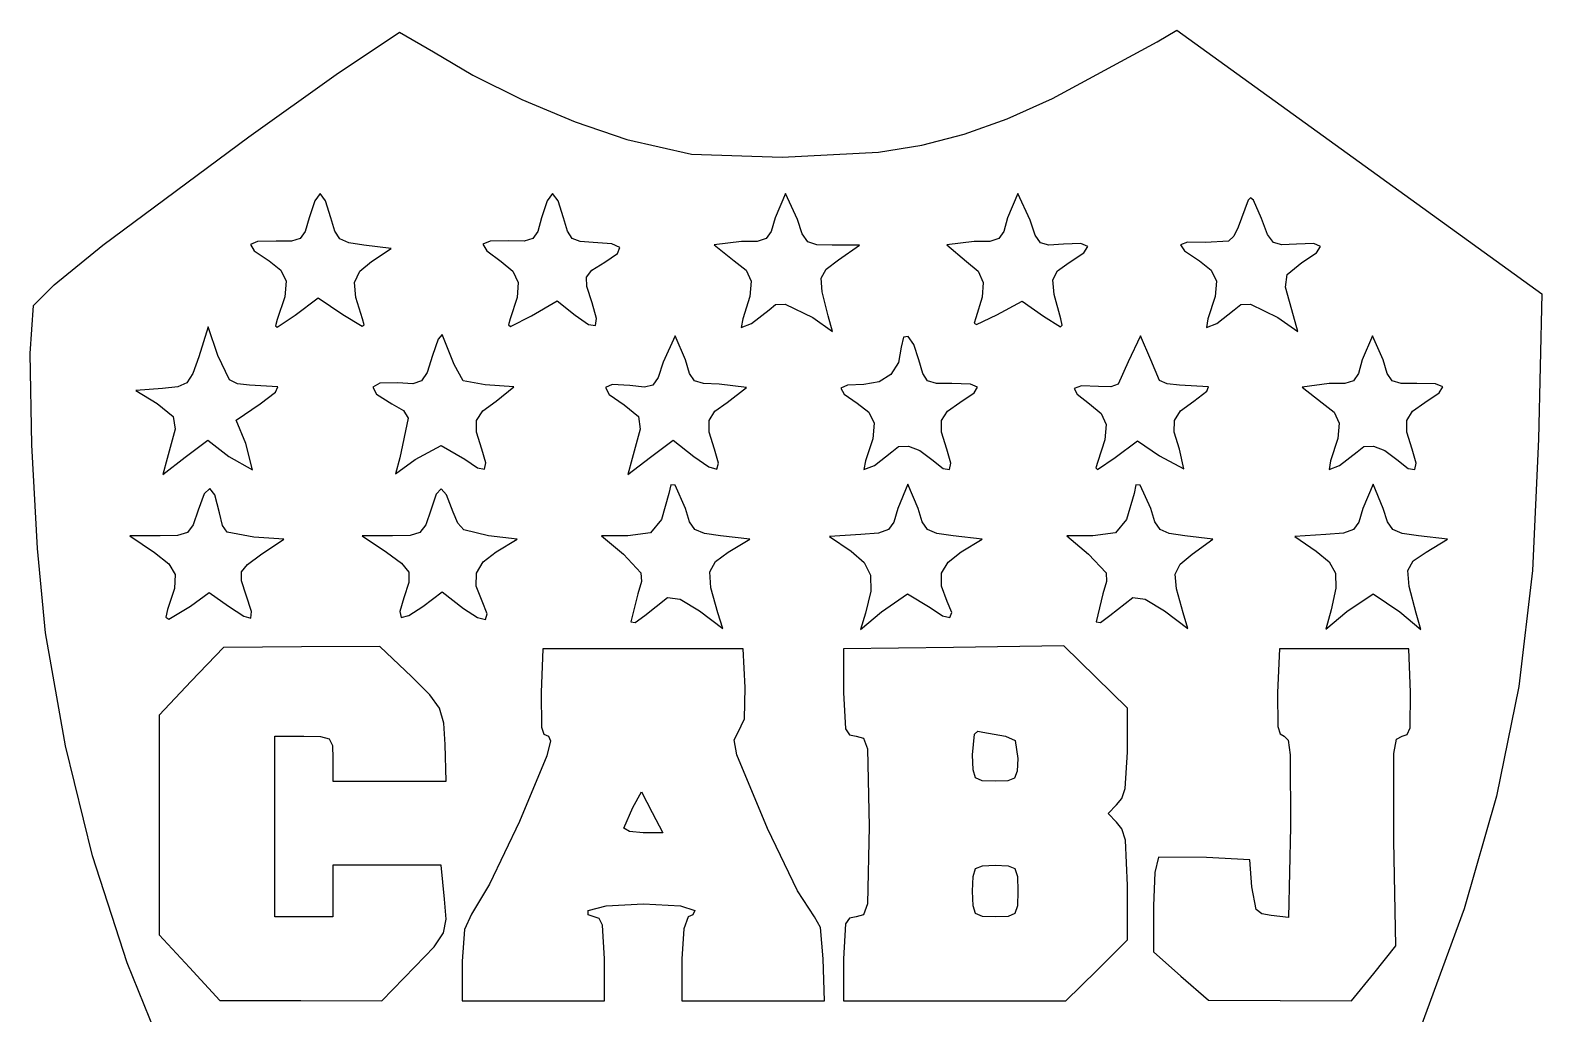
# Model space of a CAD drawing. Extents: x 3.3 to 66.5, y 3.9 to 76.8.
# Drawn here: x 3.3 to 66.5, y 35.7 to 76.8 of the extents above; entities that cross this region are included whole.
import ezdxf

# ---------------------------------------------------------------- set-up
doc = ezdxf.new("R2010")
doc.units = 0

msp = doc.modelspace()

# ---------------------------------------------------------------- linework, layer by layer
at = {"layer": 'Image'}
for p, q in [((16.075796, 74.977486), (18.729235, 76.740401)), ((18.729235, 76.740401), (20.14715, 75.918532)), ((50.409213, 76.337768), (51.234447, 76.824598)), ((51.234447, 76.824598), (58.866455, 71.310698)), ((20.14715, 75.918532), (21.7877, 74.937007)), ((46.041909, 73.960029), (50.409213, 76.337768)), ((12.429771, 72.356262), (16.075796, 74.977486)), ((21.7877, 74.937007), (23.845547, 73.924632)), ((23.845547, 73.924632), (26.076706, 72.992048)), ((44.142481, 73.117096), (46.041909, 73.960029)), ((26.076706, 72.992048), (28.237197, 72.249893)), ((42.34036, 72.476425), (44.142481, 73.117096)), ((6.322832, 67.833523), (12.429771, 72.356262)), ((28.237197, 72.249893), (30.940961, 71.64352)), ((40.566413, 72.016743), (42.34036, 72.476425)), ((30.940961, 71.64352), (34.722296, 71.510918)), ((34.722296, 71.510918), (38.751508, 71.71678)), ((38.751508, 71.71678), (40.566413, 72.016743)), ((58.866455, 71.310698), (66.498466, 65.796799)), ((15.177434, 69.687435), (14.941321, 68.971794)), ((15.402107, 69.985091), (15.177434, 69.687435)), ((15.625024, 69.687435), (15.402107, 69.985091)), ((15.856915, 68.971794), (15.625024, 69.687435)), ((24.904573, 69.687435), (24.667237, 68.971794)), ((25.129754, 69.985091), (24.904573, 69.687435)), ((25.353434, 69.687435), (25.129754, 69.985091)), ((25.587159, 68.971794), (25.353434, 69.687435)), ((34.862287, 69.985091), (34.430183, 68.971794)), ((35.365902, 68.904241), (34.862287, 69.985091)), ((44.589932, 69.985091), (44.159831, 68.971794)), ((45.101514, 68.877654), (44.589932, 69.985091)), ((54.217065, 69.714879), (53.79428, 68.585686)), ((54.311549, 69.812638), (54.217065, 69.714879)), ((54.438894, 69.71448), (54.311549, 69.812638)), ((54.780466, 68.946368), (54.438894, 69.71448)), ((14.941321, 68.971794), (14.78058, 68.40056)), ((16.016812, 68.413119), (15.856915, 68.971794)), ((24.667237, 68.971794), (24.505665, 68.399911)), ((25.744856, 68.416689), (25.587159, 68.971794)), ((34.430183, 68.971794), (34.26447, 68.401521)), ((44.159831, 68.971794), (43.995212, 68.401421)), ((55.030359, 68.281787), (54.780466, 68.946368)), ((14.78058, 68.40056), (14.575148, 68.10292)), ((16.232408, 68.091851), (16.016812, 68.413119)), ((24.505665, 68.399911), (24.300472, 68.103611)), ((25.943513, 68.109957), (25.744856, 68.416689)), ((34.26447, 68.401521), (34.054295, 68.101769)), ((35.57174, 68.297536), (35.365902, 68.904241)), ((35.803069, 67.974641), (35.57174, 68.297536)), ((43.995212, 68.401421), (43.785435, 68.101424)), ((45.310154, 68.250576), (45.101514, 68.877654)), ((53.79428, 68.585686), (53.6197, 68.203482)), ((55.271869, 67.943484), (55.030359, 68.281787)), ((4.279945, 66.17021), (6.322832, 67.833523)), ((12.788667, 67.984049), (12.485824, 67.854769)), ((12.485824, 67.854769), (12.647894, 67.591457)), ((13.563416, 67.9988), (12.788667, 67.984049)), ((14.208327, 67.996469), (13.563416, 67.9988)), ((14.575148, 68.10292), (14.208327, 67.996469)), ((16.605299, 67.923454), (16.232408, 68.091851)), ((17.237083, 67.823392), (16.605299, 67.923454)), ((18.378972, 67.688286), (17.237083, 67.823392)), ((17.55156, 67.147861), (18.378972, 67.688286)), ((22.517883, 68.0029), (22.21584, 67.874209)), ((22.21584, 67.874209), (22.374046, 67.597793)), ((23.289332, 68.009657), (22.517883, 68.0029)), ((23.934186, 68.000869), (23.289332, 68.009657)), ((24.300472, 68.103611), (23.934186, 68.000869)), ((26.273892, 67.975991), (25.943513, 68.109957)), ((26.826753, 67.939186), (26.273892, 67.975991)), ((27.609451, 67.881683), (26.826753, 67.939186)), ((27.944185, 67.736772), (27.609451, 67.881683)), ((27.841056, 67.487254), (27.944185, 67.736772)), ((33.031465, 67.98182), (31.885064, 67.83742)), ((31.885064, 67.83742), (32.723178, 67.174614)), ((33.682384, 67.989536), (33.031465, 67.98182)), ((34.054295, 68.101769), (33.682384, 67.989536)), ((36.180209, 67.846334), (35.803069, 67.974641)), ((36.823482, 67.823392), (36.180209, 67.846334)), ((37.957233, 67.823392), (36.823482, 67.823392)), ((37.07864, 67.215414), (37.957233, 67.823392)), ((42.761113, 67.979691), (41.613487, 67.844585)), ((41.613487, 67.844585), (42.438637, 67.147861)), ((43.413177, 67.988586), (42.761113, 67.979691)), ((43.785435, 68.101424), (43.413177, 67.988586)), ((45.531176, 67.932205), (45.310154, 68.250576)), ((45.885825, 67.83502), (45.531176, 67.932205)), ((46.495348, 67.871498), (45.885825, 67.83502)), ((47.226491, 67.894028), (46.495348, 67.871498)), ((47.508933, 67.775894), (47.226491, 67.894028)), ((47.344238, 67.51202), (47.508933, 67.775894)), ((51.683609, 67.952852), (51.394, 67.840729)), ((51.394, 67.840729), (51.560809, 67.586844)), ((52.435199, 67.939795), (51.683609, 67.952852)), ((53.391689, 67.995376), (52.435199, 67.939795)), ((53.6197, 68.203482), (53.391689, 67.995376)), ((55.631355, 67.838196), (55.271869, 67.943484)), ((56.235175, 67.872659), (55.631355, 67.838196)), ((56.9591, 67.894303), (56.235175, 67.872659)), ((57.237233, 67.775427), (56.9591, 67.894303)), ((57.070949, 67.511335), (57.237233, 67.775427)), ((12.647894, 67.591457), (13.267883, 67.174614)), ((13.267883, 67.174614), (13.766978, 66.788639)), ((17.062204, 66.737678), (17.55156, 67.147861)), ((22.374046, 67.597793), (22.983343, 67.147861)), ((22.983343, 67.147861), (23.470253, 66.737901)), ((26.773134, 66.77985), (27.310162, 67.115929)), ((27.310162, 67.115929), (27.841056, 67.487254)), ((32.723178, 67.174614), (33.220459, 66.788796)), ((36.568724, 66.828937), (37.07864, 67.215414)), ((42.438637, 67.147861), (42.923043, 66.739823)), ((46.251089, 66.761545), (46.73397, 67.09733)), ((46.73397, 67.09733), (47.344238, 67.51202)), ((51.560809, 67.586844), (52.178472, 67.174614)), ((52.178472, 67.174614), (52.675752, 66.788796)), ((55.854134, 66.598503), (56.461618, 67.09733)), ((56.461618, 67.09733), (57.070949, 67.511335)), ((13.766978, 66.788639), (13.980603, 66.32259)), ((16.847907, 66.266455), (17.062204, 66.737678)), ((23.470253, 66.737901), (23.683872, 66.267018)), ((26.540563, 66.495544), (26.773134, 66.77985)), ((26.560818, 66.096951), (26.540563, 66.495544)), ((33.220459, 66.788796), (33.43561, 66.323894)), ((36.354344, 66.453325), (36.568724, 66.828937)), ((36.396529, 65.87201), (36.354344, 66.453325)), ((42.923043, 66.739823), (43.138417, 66.272435)), ((46.05014, 66.379573), (46.251089, 66.761545)), ((46.103947, 65.767892), (46.05014, 66.379573)), ((52.675752, 66.788796), (52.890903, 66.323894)), ((55.783973, 66.068757), (55.854134, 66.598503)), ((3.416699, 65.301592), (4.279945, 66.17021)), ((13.980603, 66.32259), (13.923969, 65.667888)), ((16.893479, 65.634908), (16.847907, 66.266455)), ((23.683872, 66.267018), (23.639196, 65.637539)), ((26.782271, 65.418009), (26.560818, 66.096951)), ((33.43561, 66.323894), (33.383493, 65.678715)), ((36.656308, 64.868422), (36.396529, 65.87201)), ((43.138417, 66.272435), (43.099716, 65.653764)), ((46.385332, 64.742978), (46.103947, 65.767892)), ((52.890903, 66.323894), (52.838787, 65.678715)), ((56.111604, 64.868422), (55.783973, 66.068757)), ((66.498466, 65.796799), (66.368201, 59.717019)), ((3.280027, 63.301468), (3.416699, 65.301592)), ((13.923969, 65.667888), (13.612285, 64.715949)), ((14.364911, 64.902546), (15.323932, 65.629568)), ((15.323932, 65.629568), (16.352927, 64.930348)), ((17.183729, 64.743751), (16.893479, 65.634908)), ((23.639196, 65.637539), (23.351219, 64.751792)), ((24.23843, 64.870114), (25.320748, 65.493017)), ((25.320748, 65.493017), (26.07714, 64.89804)), ((26.967888, 64.759799), (26.782271, 65.418009)), ((33.383493, 65.678715), (33.078971, 64.752067)), ((33.450319, 64.550861), (34.182769, 65.122721)), ((34.182769, 65.122721), (34.455012, 65.343504)), ((34.182769, 65.122721), (34.182769, 65.122721)), ((34.455012, 65.343504), (34.861193, 65.361499)), ((34.861193, 65.361499), (36.00873, 64.800869)), ((43.099716, 65.653764), (42.821893, 64.791876)), ((43.704529, 64.909291), (44.766893, 65.491204)), ((44.766893, 65.491204), (45.652783, 64.860393)), ((52.838787, 65.678715), (52.534264, 64.752067)), ((52.905612, 64.550861), (53.638062, 65.122721)), ((53.638062, 65.122721), (53.910305, 65.343504)), ((53.638062, 65.122721), (53.638062, 65.122721)), ((53.910305, 65.343504), (54.316486, 65.361499)), ((54.316486, 65.361499), (55.464024, 64.800869)), ((13.612285, 64.715949), (13.535944, 64.456534)), ((13.606698, 64.393913), (14.364911, 64.902546)), ((16.352927, 64.930348), (17.16505, 64.445287)), ((17.16505, 64.445287), (17.25074, 64.501706)), ((17.25074, 64.501706), (17.183729, 64.743751)), ((23.351219, 64.751792), (23.277212, 64.497845)), ((23.277212, 64.497845), (23.36048, 64.42759)), ((23.36048, 64.42759), (24.23843, 64.870114)), ((26.07714, 64.89804), (26.633719, 64.51338)), ((26.633719, 64.51338), (26.924503, 64.462778)), ((26.924503, 64.462778), (26.967888, 64.759799)), ((33.078971, 64.752067), (33.013975, 64.385631)), ((33.013975, 64.385631), (33.450319, 64.550861)), ((36.00873, 64.800869), (36.838166, 64.210259)), ((36.838166, 64.210259), (36.656308, 64.868422)), ((42.821893, 64.791876), (42.76385, 64.568521)), ((42.76385, 64.568521), (42.857945, 64.509161)), ((42.857945, 64.509161), (43.704529, 64.909291)), ((45.652783, 64.860393), (46.372037, 64.413053)), ((46.372037, 64.413053), (46.442301, 64.484804)), ((46.442301, 64.484804), (46.385332, 64.742978)), ((52.534264, 64.752067), (52.469269, 64.385631)), ((52.469269, 64.385631), (52.905612, 64.550861)), ((55.464024, 64.800869), (56.29346, 64.210259)), ((56.29346, 64.210259), (56.111604, 64.868422)), ((10.728634, 64.415111), (10.328296, 63.160744)), ((11.130143, 63.214468), (10.728634, 64.415111)), ((13.535944, 64.456534), (13.606698, 64.393913)), ((20.337161, 63.898982), (20.108182, 63.210855)), ((20.515003, 64.085525), (20.337161, 63.898982)), ((21.007863, 62.831247), (20.515003, 64.085525)), ((30.258905, 64.040418), (29.745461, 62.926763)), ((30.689006, 63.027121), (30.258905, 64.040418)), ((39.799313, 63.986139), (39.711649, 63.567546)), ((39.993921, 64.004264), (39.799313, 63.986139)), ((40.231446, 63.668924), (39.993921, 64.004264)), ((49.714198, 64.040418), (49.20481, 62.940297)), ((50.144299, 63.027121), (49.714198, 64.040418)), ((59.425919, 64.040418), (58.990312, 63.027121)), ((59.871947, 63.027121), (59.425919, 64.040418)), ((3.350273, 59.476081), (3.280027, 63.301468)), ((39.711649, 63.567546), (39.590104, 62.915723)), ((40.447856, 63.027121), (40.231446, 63.668924)), ((10.328296, 63.160744), (10.079983, 62.456541)), ((11.614556, 62.198036), (11.130143, 63.214468)), ((20.108182, 63.210855), (19.876935, 62.502754)), ((21.393788, 62.158254), (21.007863, 62.831247)), ((29.745461, 62.926763), (29.535886, 62.29182)), ((30.853906, 62.458408), (30.689006, 63.027121)), ((39.590104, 62.915723), (39.271325, 62.421455)), ((40.6064, 62.456827), (40.447856, 63.027121)), ((49.20481, 62.940297), (48.788462, 62.01498)), ((50.506384, 62.169566), (50.144299, 63.027121)), ((58.990312, 63.027121), (58.831768, 62.456827)), ((60.036494, 62.456311), (59.871947, 63.027121)), ((9.827327, 62.071903), (9.446709, 61.897748)), ((10.079983, 62.456541), (9.827327, 62.071903)), ((11.94473, 62.027641), (11.614556, 62.198036)), ((12.453583, 61.969549), (11.94473, 62.027641)), ((13.640899, 61.901996), (12.453583, 61.969549)), ((17.902187, 62.052947), (17.606016, 61.888421)), ((18.650659, 62.061948), (17.902187, 62.052947)), ((19.281378, 62.0333), (18.650659, 62.061948)), ((19.645735, 62.145236), (19.281378, 62.0333)), ((19.876935, 62.502754), (19.645735, 62.145236)), ((22.31278, 61.977881), (21.393788, 62.158254)), ((23.50848, 61.898991), (22.31278, 61.977881)), ((27.620679, 61.995169), (27.33529, 61.86695)), ((28.351627, 61.955307), (27.620679, 61.995169)), ((28.964305, 61.893447), (28.351627, 61.955307)), ((29.317279, 61.976499), (28.964305, 61.893447)), ((29.535886, 62.29182), (29.317279, 61.976499)), ((31.065101, 62.155685), (30.853906, 62.458408)), ((31.438015, 62.035357), (31.065101, 62.155685)), ((32.088073, 62.013825), (31.438015, 62.035357)), ((33.236477, 61.869425), (32.088073, 62.013825)), ((37.454575, 61.970263), (37.184114, 61.83848)), ((38.141701, 62.004758), (37.454575, 61.970263)), ((38.780221, 62.109535), (38.141701, 62.004758)), ((39.271325, 62.421455), (38.780221, 62.109535)), ((40.811894, 62.156822), (40.6064, 62.456827)), ((41.179845, 62.043941), (40.811894, 62.156822)), ((41.82576, 62.035018), (41.179845, 62.043941)), ((42.599601, 62.013059), (41.82576, 62.035018)), ((42.9048, 61.89188), (42.599601, 62.013059)), ((48.788462, 62.01498), (48.473425, 61.902275)), ((50.824341, 62.022773), (50.506384, 62.169566)), ((51.340357, 61.969549), (50.824341, 62.022773)), ((52.556315, 61.897444), (51.340357, 61.969549)), ((57.612409, 62.035018), (56.474395, 61.890619)), ((58.258324, 62.043941), (57.612409, 62.035018)), ((58.626274, 62.156822), (58.258324, 62.043941)), ((58.831768, 62.456827), (58.626274, 62.156822)), ((60.245913, 62.157011), (60.036494, 62.456311)), ((60.618028, 62.04611), (60.245913, 62.157011)), ((61.270665, 62.040495), (60.618028, 62.04611)), ((62.05085, 62.020791), (61.270665, 62.040495)), ((62.360293, 61.898091), (62.05085, 62.020791)), ((8.814506, 61.824994), (7.701054, 61.743613)), ((7.701054, 61.743613), (8.592021, 61.204933)), ((9.446709, 61.897748), (8.814506, 61.824994)), ((12.898161, 61.193681), (13.532191, 61.684327)), ((13.532191, 61.684327), (13.640899, 61.901996)), ((17.606016, 61.888421), (17.769208, 61.592816)), ((17.769208, 61.592816), (18.398831, 61.190577)), ((22.765396, 61.307206), (23.50848, 61.898991)), ((27.33529, 61.86695), (27.498879, 61.582246)), ((27.498879, 61.582246), (28.114867, 61.152657)), ((32.425491, 61.246171), (33.236477, 61.869425)), ((37.184114, 61.83848), (37.324998, 61.593962)), ((37.324998, 61.593962), (37.871908, 61.22126)), ((42.153136, 61.246171), (42.752323, 61.645058)), ((42.752323, 61.645058), (42.9048, 61.89188)), ((47.244407, 61.940093), (46.947754, 61.835032)), ((46.947754, 61.835032), (47.064037, 61.591062)), ((47.064037, 61.591062), (47.586679, 61.195453)), ((47.960577, 61.918976), (47.244407, 61.940093)), ((48.473425, 61.902275), (47.960577, 61.918976)), ((51.948337, 61.307206), (52.489184, 61.712582)), ((52.489184, 61.712582), (52.556315, 61.897444)), ((56.474395, 61.890619), (57.312506, 61.229941)), ((61.608429, 61.246171), (62.209364, 61.648012)), ((62.209364, 61.648012), (62.360293, 61.898091)), ((8.592021, 61.204933), (9.255261, 60.665488)), ((11.890038, 60.508644), (12.898161, 61.193681)), ((18.398831, 61.190577), (18.890249, 60.911552)), ((18.890249, 60.911552), (19.087627, 60.593661)), ((21.949466, 60.495662), (22.212112, 60.89546)), ((22.212112, 60.89546), (22.765396, 61.307206)), ((28.114867, 61.152657), (28.722351, 60.65383)), ((31.669993, 60.49711), (31.91242, 60.880788)), ((31.91242, 60.880788), (32.425491, 61.246171)), ((37.871908, 61.22126), (38.3599, 60.839803)), ((38.3599, 60.839803), (38.570147, 60.375922)), ((41.397638, 60.49711), (41.640066, 60.880788)), ((41.640066, 60.880788), (42.153136, 61.246171)), ((47.586679, 61.195453), (48.066608, 60.788919)), ((48.066608, 60.788919), (48.274046, 60.317555)), ((51.132407, 60.495662), (51.395053, 60.89546)), ((51.395053, 60.89546), (51.948337, 61.307206)), ((57.312506, 61.229941), (57.809788, 60.844123)), ((57.809788, 60.844123), (58.024939, 60.379221)), ((60.852931, 60.49711), (61.095359, 60.880788)), ((61.095359, 60.880788), (61.608429, 61.246171)), ((9.337217, 60.124084), (9.005798, 58.906382)), ((9.255261, 60.665488), (9.337217, 60.124084)), ((12.298558, 59.530918), (11.890038, 60.508644)), ((19.087627, 60.593661), (18.737236, 58.923749)), ((21.94468, 59.997788), (21.949466, 60.495662)), ((28.792509, 60.124084), (28.461093, 58.906382)), ((28.722351, 60.65383), (28.792509, 60.124084)), ((31.672098, 59.999373), (31.669993, 60.49711)), ((38.570147, 60.375922), (38.51655, 59.731243)), ((41.399743, 59.999373), (41.397638, 60.49711)), ((48.274046, 60.317555), (48.223447, 59.679096)), ((51.127622, 59.997788), (51.132407, 60.495662)), ((58.024939, 60.379221), (57.972824, 59.734042)), ((60.855037, 59.999373), (60.852931, 60.49711)), ((3.579215, 55.140714), (3.350273, 59.476081)), ((9.766148, 58.950942), (10.712146, 59.671032)), ((10.712146, 59.671032), (11.585236, 58.987737)), ((12.582701, 58.428817), (12.298558, 59.530918)), ((19.384814, 58.856196), (20.473862, 59.446807)), ((20.473862, 59.446807), (21.459676, 58.875577)), ((20.473862, 59.446807), (20.473862, 59.446807)), ((22.164978, 59.291816), (21.94468, 59.997788)), ((29.221441, 58.950942), (30.167439, 59.671032)), ((30.167439, 59.671032), (31.040528, 58.987737)), ((31.892626, 59.291816), (31.672098, 59.999373)), ((38.51655, 59.731243), (38.213008, 58.807394)), ((41.620271, 59.291816), (41.399743, 59.999373)), ((48.223447, 59.679096), (47.929261, 58.771276)), ((48.656912, 58.938822), (49.590956, 59.646794)), ((49.590956, 59.646794), (50.516748, 59.012431)), ((51.347919, 59.291816), (51.127622, 59.997788)), ((57.972824, 59.734042), (57.668302, 58.807394)), ((61.075564, 59.291816), (60.855037, 59.999373)), ((66.368201, 59.717019), (66.108665, 54.210839)), ((8.82015, 58.230851), (9.766148, 58.950942)), ((9.005798, 58.906382), (8.82015, 58.230851)), ((11.585236, 58.987737), (12.582701, 58.428817)), ((18.737236, 58.923749), (18.555378, 58.265586)), ((18.555378, 58.265586), (19.384814, 58.856196)), ((21.459676, 58.875577), (21.990389, 58.513144)), ((22.334812, 58.716408), (22.164978, 59.291816)), ((28.275443, 58.230851), (29.221441, 58.950942)), ((28.461093, 58.906382), (28.275443, 58.230851)), ((31.040528, 58.987737), (31.65634, 58.556899)), ((32.065578, 58.70294), (31.892626, 59.291816)), ((38.213008, 58.807394), (38.148011, 58.440958)), ((38.584353, 58.606188), (39.316804, 59.178047)), ((39.316804, 59.178047), (39.600281, 59.403397)), ((39.316804, 59.178047), (39.316804, 59.178047)), ((39.600281, 59.403397), (40.005928, 59.419288)), ((40.005928, 59.419288), (40.484376, 59.235117)), ((40.484376, 59.235117), (40.986254, 58.860281)), ((40.986254, 58.860281), (41.458439, 58.488712)), ((41.785112, 58.711058), (41.620271, 59.291816)), ((47.915154, 58.441342), (48.656912, 58.938822)), ((50.516748, 59.012431), (51.534114, 58.469643)), ((51.534114, 58.469643), (51.347919, 59.291816)), ((57.668302, 58.807394), (57.603304, 58.440958)), ((58.039647, 58.606188), (58.772097, 59.178047)), ((58.772097, 59.178047), (59.055574, 59.403397)), ((58.772097, 59.178047), (58.772097, 59.178047)), ((59.055574, 59.403397), (59.461222, 59.419288)), ((59.461222, 59.419288), (59.939669, 59.235117)), ((59.939669, 59.235117), (60.441547, 58.860281)), ((60.441547, 58.860281), (60.913732, 58.488712)), ((61.240406, 58.711058), (61.075564, 59.291816)), ((21.990389, 58.513144), (22.279358, 58.458469)), ((22.279358, 58.458469), (22.334812, 58.716408)), ((31.65634, 58.556899), (31.99242, 58.459967)), ((31.99242, 58.459967), (32.065578, 58.70294)), ((38.148011, 58.440958), (38.584353, 58.606188)), ((41.458439, 58.488712), (41.727947, 58.441164)), ((41.727947, 58.441164), (41.785112, 58.711058)), ((47.929261, 58.771276), (47.849934, 58.507996)), ((47.849934, 58.507996), (47.915154, 58.441342)), ((57.603304, 58.440958), (58.039647, 58.606188)), ((60.913732, 58.488712), (61.18324, 58.441164)), ((61.18324, 58.441164), (61.240406, 58.711058)), ((10.791917, 57.64139), (10.559513, 57.428224)), ((11.000879, 57.374564), (10.791917, 57.64139)), ((20.467993, 57.626734), (20.264583, 57.415513)), ((20.685453, 57.375629), (20.467993, 57.626734)), ((30.067726, 57.802388), (29.993579, 57.432928)), ((30.249256, 57.785579), (30.067726, 57.802388)), ((30.689006, 56.812236), (30.249256, 57.785579)), ((39.991437, 57.825533), (39.566221, 56.812236)), ((40.416654, 56.812236), (39.991437, 57.825533)), ((49.523019, 57.802388), (49.448872, 57.432928)), ((49.704549, 57.785579), (49.523019, 57.802388)), ((50.144299, 56.812236), (49.704549, 57.785579)), ((59.446731, 57.825533), (59.021514, 56.812236)), ((59.871947, 56.812236), (59.446731, 57.825533)), ((10.559513, 57.428224), (10.297345, 56.735834)), ((11.192723, 56.626977), (11.000879, 57.374564)), ((20.264583, 57.415513), (20.028165, 56.746425)), ((20.964019, 56.657737), (20.685453, 57.375629)), ((29.993579, 57.432928), (29.679992, 56.352079)), ((49.448872, 57.432928), (49.135286, 56.352079)), ((10.297345, 56.735834), (10.091025, 56.124841)), ((11.318525, 56.103428), (11.192723, 56.626977)), ((20.028165, 56.746425), (19.820104, 56.128645)), ((21.157244, 56.200358), (20.964019, 56.657737)), ((29.679992, 56.352079), (29.219559, 55.793202)), ((30.856624, 56.248712), (30.689006, 56.812236)), ((39.566221, 56.812236), (39.398534, 56.239404)), ((40.584272, 56.248712), (40.416654, 56.812236)), ((49.135286, 56.352079), (48.674852, 55.793202)), ((50.3114, 56.251837), (50.144299, 56.812236)), ((59.021514, 56.812236), (58.853827, 56.239404)), ((60.039565, 56.248712), (59.871947, 56.812236)), ((8.708331, 55.663833), (7.440496, 55.663833)), ((7.440496, 55.663833), (8.471902, 54.962975)), ((9.436833, 55.683502), (8.708331, 55.663833)), ((9.850959, 55.805618), (9.436833, 55.683502)), ((10.091025, 56.124841), (9.850959, 55.805618)), ((11.522326, 55.814144), (11.318525, 56.103428)), ((12.626075, 55.610696), (11.522326, 55.814144)), ((18.435978, 55.663833), (17.168143, 55.663833)), ((17.168143, 55.663833), (18.176612, 54.978561)), ((19.165343, 55.683446), (18.435978, 55.663833)), ((19.579607, 55.806351), (19.165343, 55.683446)), ((19.820104, 56.128645), (19.579607, 55.806351)), ((21.409923, 55.921989), (21.157244, 56.200358)), ((22.450187, 55.663833), (21.409923, 55.921989)), ((23.643586, 55.528727), (22.450187, 55.663833)), ((28.271585, 55.663833), (27.176762, 55.663833)), ((27.176762, 55.663833), (28.088446, 54.902726)), ((29.219559, 55.793202), (28.271585, 55.663833)), ((31.081656, 55.928384), (30.856624, 56.248712)), ((31.47693, 55.762881), (31.081656, 55.928384)), ((32.155277, 55.663833), (31.47693, 55.762881)), ((33.371232, 55.528727), (32.155277, 55.663833)), ((38.015434, 55.715888), (36.714963, 55.632837)), ((36.714963, 55.632837), (37.610116, 55.024451)), ((38.75355, 55.783425), (38.015434, 55.715888)), ((39.171113, 55.927198), (38.75355, 55.783425)), ((39.398534, 56.239404), (39.171113, 55.927198)), ((40.809303, 55.928384), (40.584272, 56.248712)), ((41.204576, 55.762881), (40.809303, 55.928384)), ((41.882923, 55.663833), (41.204576, 55.762881)), ((43.09888, 55.528727), (41.882923, 55.663833)), ((47.726879, 55.663833), (46.632055, 55.663833)), ((46.632055, 55.663833), (47.543739, 54.902726)), ((48.674852, 55.793202), (47.726879, 55.663833)), ((50.533622, 55.930903), (50.3114, 56.251837)), ((50.917606, 55.763535), (50.533622, 55.930903)), ((51.569992, 55.663833), (50.917606, 55.763535)), ((52.74537, 55.528727), (51.569992, 55.663833)), ((57.47073, 55.715888), (56.170257, 55.632837)), ((56.170257, 55.632837), (57.06541, 55.023105)), ((58.208845, 55.783425), (57.47073, 55.715888)), ((58.626408, 55.927198), (58.208845, 55.783425)), ((58.853827, 56.239404), (58.626408, 55.927198)), ((60.264596, 55.928384), (60.039565, 56.248712)), ((60.659871, 55.762881), (60.264596, 55.928384)), ((61.338219, 55.663833), (60.659871, 55.762881)), ((62.554173, 55.528727), (61.338219, 55.663833)), ((3.918633, 51.610648), (3.579215, 55.140714)), ((13.88415, 55.528727), (12.626075, 55.610696)), ((12.917079, 54.868754), (13.88415, 55.528727)), ((22.765396, 54.997595), (23.643586, 55.528727)), ((32.473338, 54.988302), (33.371232, 55.528727)), ((37.610116, 55.024451), (38.158812, 54.552809)), ((42.220689, 54.997595), (43.09888, 55.528727)), ((51.881512, 54.893256), (52.74537, 55.528727)), ((57.06541, 55.023105), (57.60636, 54.579526)), ((61.656679, 54.988302), (62.554173, 55.528727)), ((8.471902, 54.962975), (9.077682, 54.492069)), ((9.077682, 54.492069), (9.347409, 54.042831)), ((12.116886, 54.1625), (12.364232, 54.471297)), ((12.364232, 54.471297), (12.917079, 54.868754)), ((18.176612, 54.978561), (18.813918, 54.514901)), ((18.813918, 54.514901), (19.108461, 54.146663)), ((21.943813, 54.101204), (22.219343, 54.571016)), ((22.219343, 54.571016), (22.765396, 54.997595)), ((28.088446, 54.902726), (28.823638, 54.121548)), ((31.703661, 54.15495), (31.936055, 54.597545)), ((31.936055, 54.597545), (32.473338, 54.988302)), ((38.158812, 54.552809), (38.428471, 54.022549)), ((41.398737, 54.099668), (41.673686, 54.570286)), ((41.673686, 54.570286), (42.220689, 54.997595)), ((47.543739, 54.902726), (48.278931, 54.121548)), ((51.164544, 54.056492), (51.376322, 54.473408)), ((51.376322, 54.473408), (51.881512, 54.893256)), ((57.60636, 54.579526), (57.868557, 54.10577)), ((60.898135, 54.210084), (61.122054, 54.618218)), ((61.122054, 54.618218), (61.656679, 54.988302)), ((9.347409, 54.042831), (9.317497, 53.458294)), ((12.118619, 53.784623), (12.116886, 54.1625)), ((12.31301, 53.179927), (12.118619, 53.784623)), ((19.108461, 54.146663), (19.119754, 53.718966)), ((21.931461, 53.56243), (21.943813, 54.101204)), ((28.840243, 53.75979), (28.686216, 53.24113)), ((28.823638, 54.121548), (28.840243, 53.75979)), ((31.747464, 53.492363), (31.703661, 54.15495)), ((38.428471, 54.022549), (38.440149, 53.343137)), ((41.388242, 53.558815), (41.398737, 54.099668)), ((48.295537, 53.75979), (48.141509, 53.24113)), ((48.278931, 54.121548), (48.295537, 53.75979)), ((51.215249, 53.445051), (51.164544, 54.056492)), ((57.868557, 54.10577), (57.883749, 53.475466)), ((60.950584, 53.549993), (60.898135, 54.210084)), ((66.108665, 54.210839), (65.543938, 49.360976)), ((9.317497, 53.458294), (9.024359, 52.581493)), ((9.986467, 52.725799), (10.763828, 53.300529)), ((10.763828, 53.300529), (11.570959, 52.725799)), ((12.528016, 52.497239), (12.31301, 53.179927)), ((19.119754, 53.718966), (18.907309, 53.07693)), ((19.69355, 52.710596), (20.514713, 53.317708)), ((20.514713, 53.317708), (21.403619, 52.627679)), ((22.174942, 52.928965), (21.931461, 53.56243)), ((28.686216, 53.24113), (28.405462, 52.06481)), ((32.038768, 52.441632), (31.747464, 53.492363)), ((38.440149, 53.343137), (38.214903, 52.42404)), ((38.882858, 52.491593), (39.975729, 53.231923)), ((39.975729, 53.231923), (40.91497, 52.660691)), ((39.975729, 53.231923), (39.975729, 53.231923)), ((41.634604, 52.920802), (41.388242, 53.558815)), ((48.141509, 53.24113), (47.860755, 52.06481)), ((51.497509, 52.441632), (51.215249, 53.445051)), ((57.883749, 53.475466), (57.683687, 52.562245)), ((58.341835, 52.494691), (59.446731, 53.231923)), ((59.446731, 53.231923), (60.555307, 52.491593)), ((59.446731, 53.231923), (59.446731, 53.231923)), ((61.245067, 52.42404), (60.950584, 53.549993)), ((9.024359, 52.581493), (8.95028, 52.262798)), ((9.073979, 52.178823), (9.986467, 52.725799)), ((9.986467, 52.725799), (9.986467, 52.725799)), ((11.570959, 52.725799), (12.207211, 52.300908)), ((12.509489, 52.214477), (12.528016, 52.497239)), ((18.907309, 53.07693), (18.734311, 52.4996)), ((18.734311, 52.4996), (18.794837, 52.252087)), ((19.10816, 52.325412), (19.69355, 52.710596)), ((21.403619, 52.627679), (21.986653, 52.241515)), ((22.389756, 52.398971), (22.174942, 52.928965)), ((22.174942, 52.928965), (22.174942, 52.928965)), ((28.980281, 52.333984), (29.937701, 53.079782)), ((29.937701, 53.079782), (30.462183, 53.015234)), ((29.937701, 53.079782), (29.937701, 53.079782)), ((30.462183, 53.015234), (31.265072, 52.532349)), ((31.265072, 52.532349), (32.242997, 51.78645)), ((38.00303, 51.751266), (38.882858, 52.491593)), ((40.91497, 52.660691), (41.437763, 52.313522)), ((41.819225, 52.451402), (41.634604, 52.920802)), ((48.435575, 52.333984), (49.392995, 53.079782)), ((49.392995, 53.079782), (49.917476, 53.015234)), ((49.392995, 53.079782), (49.392995, 53.079782)), ((49.917476, 53.015234), (50.720365, 52.532349)), ((50.720365, 52.532349), (51.698291, 51.78645)), ((57.683687, 52.562245), (57.465687, 51.757462)), ((57.465687, 51.757462), (58.341835, 52.494691)), ((60.555307, 52.491593), (61.435138, 51.751266)), ((8.95028, 52.262798), (9.073979, 52.178823)), ((12.207211, 52.300908), (12.509489, 52.214477)), ((18.794837, 52.252087), (19.10816, 52.325412)), ((21.986653, 52.241515), (22.321179, 52.167551)), ((22.321179, 52.167551), (22.389756, 52.398971)), ((28.405462, 52.06481), (28.581722, 52.031676)), ((28.581722, 52.031676), (28.980281, 52.333984)), ((32.242997, 51.78645), (32.038768, 52.441632)), ((38.214903, 52.42404), (38.00303, 51.751266)), ((41.437763, 52.313522), (41.746397, 52.246368)), ((41.746397, 52.246368), (41.819225, 52.451402)), ((47.860755, 52.06481), (48.037015, 52.031676)), ((48.037015, 52.031676), (48.435575, 52.333984)), ((51.698291, 51.78645), (51.497509, 52.441632)), ((61.435138, 51.751266), (61.245067, 52.42404)), ((4.748793, 46.882983), (3.918633, 51.610648)), ((11.358594, 50.997638), (10.017485, 49.579614)), ((14.631958, 51.019122), (11.358594, 50.997638)), ((17.905322, 51.040607), (14.631958, 51.019122)), ((19.245003, 49.762642), (17.905322, 51.040607)), ((24.724436, 50.935115), (24.644537, 49.111183)), ((28.912728, 50.935115), (24.724436, 50.935115)), ((33.101021, 50.935115), (28.912728, 50.935115)), ((33.183849, 49.321386), (33.101021, 50.935115)), ((41.898697, 50.998416), (37.289312, 50.941589)), ((37.289312, 50.941589), (37.289312, 49.114419)), ((46.50808, 51.055246), (41.898697, 50.998416)), ((47.843369, 49.754598), (46.50808, 51.055246)), ((55.528651, 50.934824), (55.448752, 49.111034)), ((58.230776, 50.934969), (55.528651, 50.934824)), ((60.932899, 50.935115), (58.230776, 50.934969)), ((61.012797, 49.111183), (60.932899, 50.935115)), ((10.017485, 49.579614), (8.676376, 48.161589)), ((19.996243, 49.013465), (19.245003, 49.762642)), ((33.158466, 48.005255), (33.183849, 49.321386)), ((49.178659, 48.453951), (47.843369, 49.754598)), ((65.543938, 49.360976), (64.611361, 44.77246)), ((20.401818, 48.447048), (19.996243, 49.013465)), ((24.644537, 49.111183), (24.659873, 47.655603)), ((37.289312, 49.114419), (37.376846, 47.583197)), ((55.448752, 49.111034), (55.464097, 47.691315)), ((60.99714, 47.623881), (61.012797, 49.111183)), ((8.676376, 48.161589), (8.674524, 43.566878)), ((20.574726, 47.832755), (20.401818, 48.447048)), ((49.178659, 46.616879), (49.178659, 48.453951)), ((20.627966, 46.939954), (20.574726, 47.832755)), ((24.659873, 47.655603), (24.767336, 47.368383)), ((32.723831, 47.130756), (32.868577, 47.416558)), ((32.868577, 47.416558), (33.158466, 48.005255)), ((37.376846, 47.583197), (37.539783, 47.34113)), ((42.777148, 47.366177), (42.907809, 47.48636)), ((42.907809, 47.48636), (43.120981, 47.451263)), ((43.120981, 47.451263), (44.066722, 47.287248)), ((55.464097, 47.691315), (55.558701, 47.381975)), ((60.875609, 47.356488), (60.99714, 47.623881)), ((5.889726, 42.274073), (4.748793, 46.882983)), ((13.510621, 43.504275), (13.510621, 47.287248)), ((13.510621, 47.287248), (14.726577, 47.287248)), ((14.726577, 47.287248), (15.426837, 47.271768)), ((15.426837, 47.271768), (15.788125, 47.167155)), ((15.788125, 47.167155), (15.922628, 46.886153)), ((15.922628, 46.886153), (15.942532, 46.341504)), ((20.67125, 45.395233), (20.627966, 46.939954)), ((24.767336, 47.368383), (24.956307, 47.287248)), ((25.04658, 47.088688), (24.884863, 46.459395)), ((24.956307, 47.287248), (25.04658, 47.088688)), ((32.839873, 46.507235), (32.723831, 47.130756)), ((37.539783, 47.34113), (37.829739, 47.287248)), ((37.829739, 47.287248), (38.131315, 47.202807)), ((38.131315, 47.202807), (38.29296, 46.746823)), ((42.69356, 46.505522), (42.777148, 47.366177)), ((44.066722, 47.287248), (44.480472, 47.096437)), ((44.480472, 47.096437), (44.585048, 46.341504)), ((55.558701, 47.381975), (55.718965, 47.287685)), ((55.718965, 47.287685), (55.885466, 47.11229)), ((55.885466, 47.11229), (55.979827, 46.50314)), ((60.304565, 46.555769), (60.42495, 47.150161)), ((60.42495, 47.150161), (60.654854, 47.287248)), ((60.654854, 47.287248), (60.875609, 47.356488)), ((15.942532, 46.341504), (15.942532, 45.395763)), ((24.884863, 46.459395), (23.736767, 43.706935)), ((34.11048, 43.423381), (32.839873, 46.507235)), ((38.29296, 46.746823), (38.370163, 43.504275)), ((42.710927, 45.87305), (42.69356, 46.505522)), ((42.69356, 46.505522), (42.69356, 46.505522)), ((44.585048, 46.341504), (44.563938, 45.813746)), ((49.080202, 45.085779), (49.178659, 46.616879)), ((55.979827, 46.50314), (55.98708, 43.488156)), ((60.304742, 42.896297), (60.304565, 46.555769)), ((42.818683, 45.542579), (42.710927, 45.87305)), ((43.100313, 45.416139), (42.818683, 45.542579)), ((44.449942, 45.530868), (44.167063, 45.416873)), ((44.563938, 45.813746), (44.449942, 45.530868)), ((15.942532, 45.395763), (18.306891, 45.395498)), ((18.306891, 45.395498), (20.67125, 45.395233)), ((28.484932, 44.295926), (28.84862, 44.95247)), ((28.84862, 44.95247), (29.292931, 44.093266)), ((43.639304, 45.395763), (43.100313, 45.416139)), ((44.167063, 45.416873), (43.639304, 45.395763)), ((48.9349, 44.676367), (49.080202, 45.085779)), ((28.111666, 43.436721), (28.484932, 44.295926)), ((48.368022, 44.044699), (48.705788, 44.412255)), ((48.705788, 44.412255), (48.9349, 44.676367)), ((64.611361, 44.77246), (63.248275, 40.050324)), ((23.736767, 43.706935), (22.484467, 41.090211)), ((29.292931, 44.093266), (29.737243, 43.234061)), ((48.705788, 43.677145), (48.368022, 44.044699)), ((48.941619, 43.397985), (48.705788, 43.677145)), ((8.674524, 43.566878), (8.672672, 38.972169)), ((13.510621, 39.721301), (13.510621, 43.504275)), ((28.345068, 43.293593), (28.111666, 43.436721)), ((28.111666, 43.436721), (28.111666, 43.436721)), ((28.919668, 43.234061), (28.345068, 43.293593)), ((29.737243, 43.234061), (28.919668, 43.234061)), ((35.364172, 40.808787), (34.11048, 43.423381)), ((38.370163, 43.504275), (38.292956, 40.261726)), ((49.086175, 42.936105), (48.941619, 43.397985)), ((55.98708, 43.488156), (55.905089, 39.688191)), ((49.178659, 41.032416), (49.086175, 42.936105)), ((60.392475, 38.505344), (60.304742, 42.896297)), ((7.33789, 37.791881), (5.889726, 42.274073)), ((18.204959, 41.883), (15.942532, 41.883)), ((15.942532, 41.883), (15.942532, 40.802149)), ((20.467385, 41.883), (18.204959, 41.883)), ((20.612077, 40.464385), (20.467385, 41.883)), ((42.711504, 41.41616), (42.820222, 41.738244)), ((42.820222, 41.738244), (43.102045, 41.862493)), ((43.102045, 41.862493), (43.639304, 41.883)), ((43.639304, 41.883), (44.176562, 41.862491)), ((44.176562, 41.862491), (44.458386, 41.73824)), ((44.458386, 41.73824), (44.567104, 41.416155)), ((50.462169, 42.21666), (50.319041, 41.580716)), ((52.47432, 42.210178), (50.462169, 42.21666)), ((54.283811, 42.108377), (52.47432, 42.210178)), ((54.365806, 40.982394), (54.283811, 42.108377)), ((42.69356, 40.802149), (42.711504, 41.41616)), ((44.567104, 41.416155), (44.585048, 40.802149)), ((50.319041, 41.580716), (50.259509, 40.185607)), ((15.942532, 40.802149), (15.942532, 39.721301)), ((20.672759, 39.624162), (20.612077, 40.464385)), ((22.484467, 41.090211), (21.736169, 39.826619)), ((36.075389, 39.721301), (35.364172, 40.808787)), ((42.711504, 40.188145), (42.69356, 40.802149)), ((42.69356, 40.802149), (42.69356, 40.802149)), ((44.585048, 40.802149), (44.567104, 40.18814)), ((49.178659, 38.755243), (49.178659, 41.032416)), ((54.556304, 40.031227), (54.365806, 40.982394)), ((26.615923, 39.991512), (27.364182, 40.182351)), ((26.621725, 39.800676), (26.615923, 39.991512)), ((27.364182, 40.182351), (28.928674, 40.261725)), ((28.928674, 40.261725), (30.470436, 40.185666)), ((30.470436, 40.185666), (31.074427, 39.991512)), ((31.074427, 39.991512), (30.995052, 39.800676)), ((38.292956, 40.261726), (38.131311, 39.805743)), ((42.820223, 39.866061), (42.711504, 40.188145)), ((43.102046, 39.74181), (42.820223, 39.866061)), ((44.458387, 39.866057), (44.176563, 39.741808)), ((44.567104, 40.18814), (44.458387, 39.866057)), ((50.259509, 40.185607), (50.259509, 38.249881)), ((54.787679, 39.852538), (54.556304, 40.031227)), ((55.176446, 39.7723), (54.787679, 39.852538)), ((63.248275, 40.050324), (61.443087, 35.119682)), ((14.726577, 39.721301), (13.510621, 39.721301)), ((15.942532, 39.721301), (14.726577, 39.721301)), ((20.562619, 39.045769), (20.672759, 39.624162)), ((21.736169, 39.826619), (21.442404, 39.192872)), ((26.870187, 39.721301), (26.621725, 39.800676)), ((27.078747, 39.645237), (26.870187, 39.721301)), ((27.207698, 39.372099), (27.078747, 39.645237)), ((27.291453, 37.96492), (27.207698, 39.372099)), ((30.611948, 39.214653), (30.534003, 37.96492)), ((30.804216, 39.721301), (30.611948, 39.214653)), ((30.995052, 39.800676), (30.804216, 39.721301)), ((36.330569, 39.278523), (36.075389, 39.721301)), ((36.448615, 37.96492), (36.330569, 39.278523)), ((37.377652, 39.434201), (37.289312, 37.96492)), ((37.540689, 39.668525), (37.377652, 39.434201)), ((37.829739, 39.721301), (37.540689, 39.668525)), ((38.131311, 39.805743), (37.829739, 39.721301)), ((43.639304, 39.721301), (43.102046, 39.74181)), ((44.176563, 39.741808), (43.639304, 39.721301)), ((55.905089, 39.688191), (55.176446, 39.7723)), ((8.672672, 38.972169), (9.943237, 37.597708)), ((20.167233, 38.467377), (20.562619, 39.045769)), ((21.442404, 39.192872), (21.346781, 37.867577)), ((47.885869, 37.481889), (49.178659, 38.755243)), ((19.372177, 37.627153), (20.167233, 38.467377)), ((27.291453, 36.208539), (27.291453, 37.96492)), ((30.534003, 37.96492), (30.534003, 36.208539)), ((36.496936, 36.208539), (36.448615, 37.96492)), ((37.289312, 37.96492), (37.289312, 36.208539)), ((50.259509, 38.249881), (51.407911, 37.240738)), ((59.469059, 37.356943), (60.392475, 38.505344)), ((9.089744, 33.444367), (7.33789, 37.791881)), ((9.943237, 37.597708), (11.213802, 36.223247)), ((17.987573, 36.208615), (19.372177, 37.627153)), ((21.346781, 37.867577), (21.346781, 36.208539)), ((46.593077, 36.208539), (47.885869, 37.481889)), ((58.545646, 36.208549), (59.469059, 37.356943)), ((51.407911, 37.240738), (52.556315, 36.231594)), ((11.213802, 36.223247), (14.600688, 36.215944)), ((14.600688, 36.215944), (17.987573, 36.208615)), ((21.346781, 36.208539), (24.319117, 36.208539)), ((24.319117, 36.208539), (27.291453, 36.208539)), ((30.534003, 36.208539), (33.515469, 36.208539)), ((33.515469, 36.208539), (36.496936, 36.208539)), ((37.289312, 36.208539), (41.941194, 36.208539)), ((41.941194, 36.208539), (46.593077, 36.208539)), ((52.556315, 36.231594), (55.550979, 36.220085)), ((55.550979, 36.220085), (58.545646, 36.208549))]:
    msp.add_line(p, q, dxfattribs=at)

doc.saveas('drawing.dxf')
